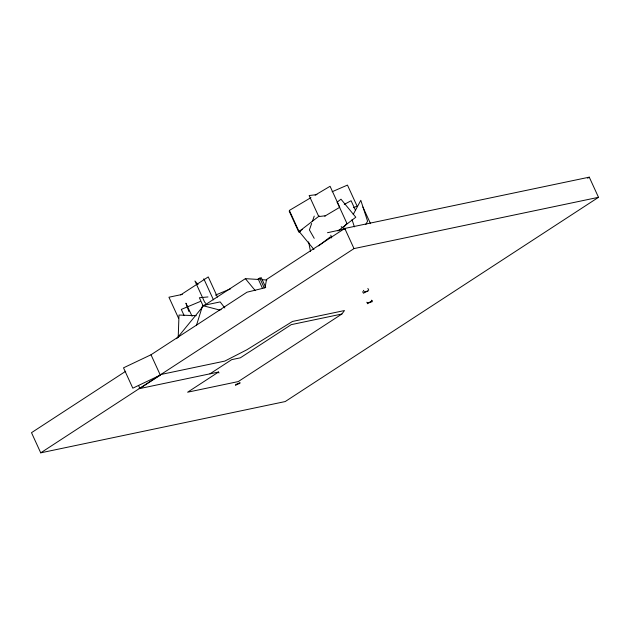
<?xml version="1.0" encoding="UTF-8"?>
<svg xmlns="http://www.w3.org/2000/svg" width="630" height="630" viewBox="0 0 630 630"><rect width="100%" height="100%" fill="white"/><g stroke="black" fill="none" stroke-linecap="round" stroke-linejoin="round"><path stroke-width="0.94" d="M178.211 337.247L178.999 315.055L196.261 315.677M196.387 325.623L202.592 305.597L220.169 301.912L224.831 307.968M311.653 223.469L309.401 229.926L314.212 238.329M312.299 221.626L314.236 216.098M353.225 214.46L360.801 200.316L367.566 221.169L365.786 224.5M218.996 372.984L218.555 372.031L187.622 392.199L238.25 381.583L341.87 314.031L344.476 310.551L292.477 321.457L246.81 349.808L224.823 361.084L160.902 374.488M343.925 227.139L346.878 223.319L337.255 202.293M176.644 338.704L202.655 306.857M319.276 215.94L299.132 231.478L313.953 249.504M337.097 202.191L340.972 199.198L355.793 217.224L337.971 230.974M318.599 245.913L330.222 236.951M180.637 294.911L208.246 276.916L217.468 297.061M203.277 306.101L245.377 278.657L259.04 279.5M262.238 287.808L258.19 278.972L261.253 277.657L265.702 287.375L264.167 287.697L259.718 277.98M125.685 371.275L31.5 432.684L40.729 452.836L285.225 401.554L598.5 197.316L589.27 177.164L344.775 228.446L266.506 279.476L265.065 287.784L246.991 292.194L151.003 354.769L123.504 367.833L132.812 388.175L160.319 375.11L151.003 354.769M40.729 452.836L354.005 248.598L598.5 197.316M160.319 375.11L139.915 388.411L138.624 385.599M209.94 373.842L231.73 359.635L240.345 357.824L291.233 324.647L341.87 314.031M235.439 385.466L240.061 382.449M372.275 300.723L367.652 303.731L366.817 302.211M587.625 178.235L589.27 177.164M310.968 197.615L289.367 210.428L298.99 231.454L302.313 229.477M315.126 195.15L330.081 186.283L339.712 207.309L324.749 216.177M344.24 204.419L351.099 200.742L355.509 210.381M332.128 191.748L347.461 185.086L357.084 206.112L353.477 207.68M200.159 301.526L181.306 309.417L184.118 315.543M215.421 295.139L230.682 288.76M300.605 231.391L298.817 232.139L289.186 211.113M327.482 232.722L345.429 228.816M182.306 294.415L168.935 297.218L178.558 318.245M258.19 278.972L259.725 278.649M221.146 309.621L219.445 309.976L202.592 305.597M367.739 302.691L372.188 301.762L371.558 300.148M139.112 388.694L218.555 372.031M235.525 384.426L239.975 383.489M316.945 194.599L309.141 195.544L318.764 216.57L325.6 215.743M367.928 291.454L364.266 291.903L363.455 290.328M207.963 296.935L199.371 297.746L202.986 305.629M261.97 279.689L266.844 279.988M341.208 226.627L344.342 228.997M198.048 284.555L194.946 280.988L204.569 302.014L205.813 303.44M245.377 278.657L255.268 290.635M362.62 291.721L363.463 293.241L368.731 290.115L367.873 288.453M192.087 316.276L185.921 303.195L188.898 311.511M362.896 207.026L370.519 223.666M344.775 228.446L354.005 248.598M203.805 278.791L213.436 299.817M352.028 219.602L354.383 226.855M330.805 235.218L331.687 237.935M308.598 241.849L310.511 251.457"/></g></svg>
